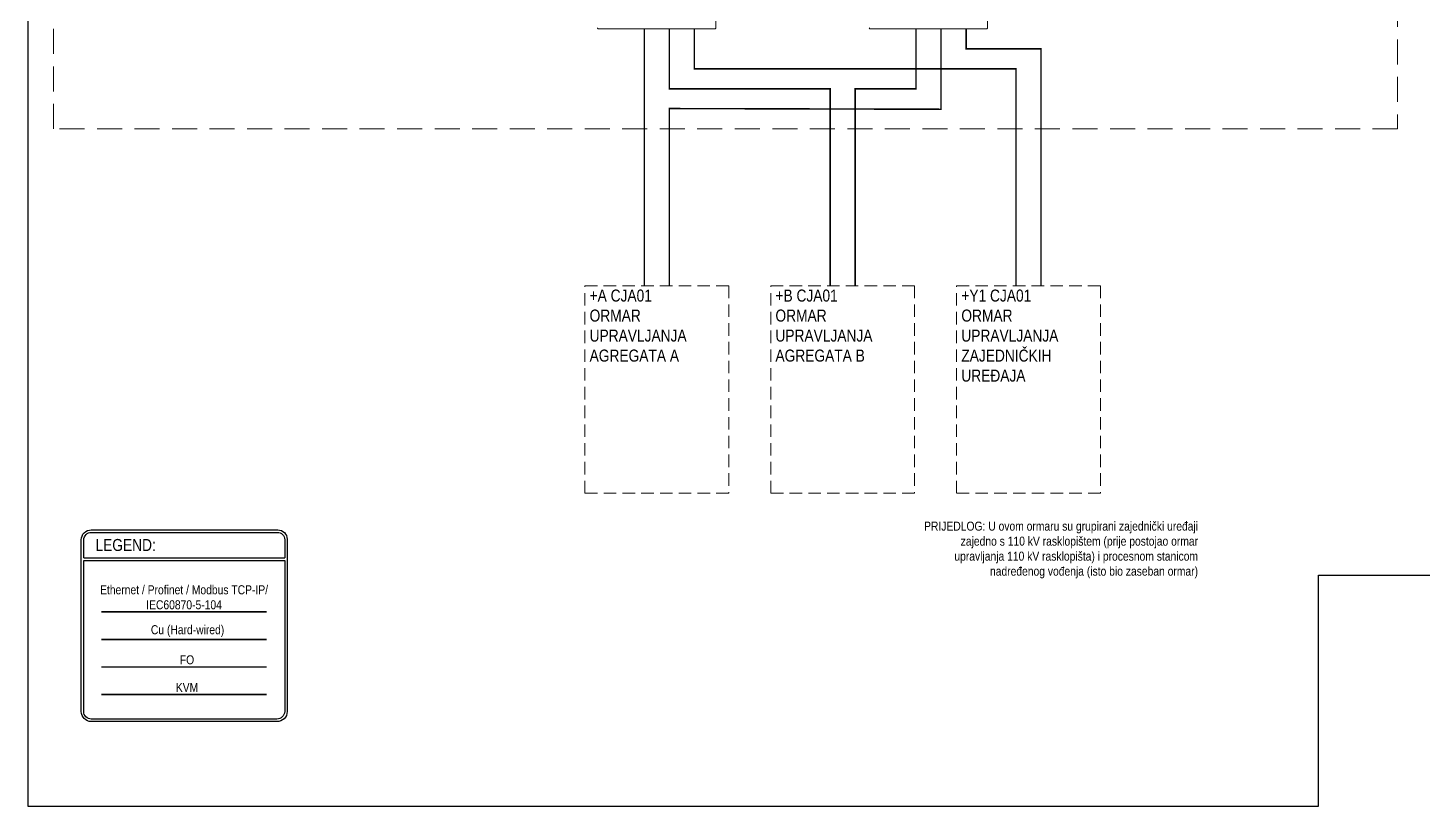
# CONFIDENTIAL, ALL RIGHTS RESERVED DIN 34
# Model space of a CAD drawing. Header units: inches. Extents: x 67248 to 85686, y -40174 to -31152.
# Drawn here: x 67660 to 70449, y -35013 to -33457 of the extents above; entities that cross this region are included whole.
import ezdxf

# ---------------------------------------------------------------- set-up
doc = ezdxf.new("R2010")
doc.units = ezdxf.units.IN
doc.header["$MEASUREMENT"] = 0
doc.linetypes.add('HIDDEN', pattern=[0.375, 0.25, -0.125])
doc.layers.add('! NO PLOT !', color=7, linetype='Continuous', true_color=0xff75dd, plot=False)
for name, color, linetype, lineweight, true_color in [('CP-TOPOLOGY - KVM netvork', 7, 'Continuous', 20, 0x4b66fb), ('SI-TOPOLOGY-Cu', 7, 'Continuous', 13, 0xef9206), ('SI-TOPOLOGY-Ethernet', 7, 'Continuous', 13, 0x3cf000), ('SI-TOPOLOGY-FO-mm', 7, 'Continuous', 13, 0xff4d4d)]:
    doc.layers.add(name, color=color, linetype=linetype, lineweight=lineweight, true_color=true_color)
doc.layers.add('SI-General', color=7, linetype='Continuous', lineweight=5)
doc.layers.add('SI-TOPOLOGY-0.00', color=121, linetype='Continuous', lineweight=0)
doc.styles.add('OPIS', font='ARIALN.TTF')

# ---------------------------------------------------------------- blocks, each defined once
blk = doc.blocks.new('SWITCHf')
for p, q in [((0, -134.7), (0, 97.6)), ((38, -136.7), (2, -136.7))]:
    blk.add_line(p, q)
for centre, start, end in [((2, 97.6), 89.9993, 180.0006), ((2, -134.7), 179.9994, 270.0007)]:
    blk.add_arc(centre, 2, start, end)
blk = doc.blocks.new('LEGEND')
for p, q in [((5, -56.1), (406.6, -56.1)), ((5, -61.1), (406.6, -61.1))]:
    blk.add_line(p, q)
at = {"ltscale": 100}
blk.add_lwpolyline([(20, 0.1), (392.7, 0.1, -0.405988), (411.5, -18.8), (411.5, -363.2, -0.423349), (390.9, -383.2), (20, -383.2, -0.411694), (0, -363.2), (0, -19.9, -0.414214)], format="xyb", close=True, dxfattribs=at)
for points in [[(5, -56.1), (5, -19.9, -0.414214), (20, -4.9), (391.6, -4.9, -0.41295), (406.6, -19.9), (406.6, -56.1)], [(406.6, -61.1), (406.6, -363.2, -0.390218), (390.9, -378.2), (20, -378.2, -0.429818), (5, -363.2), (5, -61.1)]]:
    blk.add_lwpolyline(points, format="xyb", dxfattribs=at)
at = {"insert": (28.3, -18.2), "char_height": 20, "width": 300, "attachment_point": 1, "style": 'OPIS'}
blk.add_mtext('{\\fArial Narrow|b0|i0|c238|p34;\\H1.2x;LEGEND:}', dxfattribs=at)

msp = doc.modelspace()

# ---------------------------------------------------------------- linework, layer by layer
at = {"layer": '! NO PLOT !'}
msp.add_lwpolyline([(67659.7, -35013), (70239.7, -35013), (70239.7, -34551), (72339.7, -34551), (72339.7, -31929), (67659.7, -31929), (67659.7, -35013)], dxfattribs=at)
at = {"layer": 'CP-TOPOLOGY - KVM netvork', "const_width": 3}
msp.add_lwpolyline([(67806.4, -34789.8), (68137.2, -34789.8)], dxfattribs=at)
at = {"layer": 'SI-General', "linetype": 'HIDDEN', "ltscale": 200}
msp.add_lwpolyline([(67711, -32205), (70397.8, -32205), (70397.8, -33659.1), (67711, -33659.1)], close=True, dxfattribs=at)
at = {"layer": 'SI-General', "color": 0, "linetype": 'HIDDEN', "ltscale": 100}
for points in [[(68773.1, -33972.6), (69060.8, -33972.6), (69060.8, -34387.4), (68773.1, -34387.4)], [(69144.7, -33972.6), (69432.3, -33972.6), (69432.3, -34387.4), (69144.7, -34387.4)], [(69516.2, -33972.6), (69803.9, -33972.6), (69803.9, -34387.4), (69516.2, -34387.4)]]:
    msp.add_lwpolyline(points, close=True, dxfattribs=at)
at = {"layer": 'SI-TOPOLOGY-Cu', "const_width": 3}
msp.add_lwpolyline([(67806.4, -34679.8), (68137.2, -34679.8)], dxfattribs=at)
at = {"layer": 'SI-TOPOLOGY-Ethernet', "const_width": 3}
msp.add_lwpolyline([(67806.4, -34624.8), (68137.2, -34624.8)], dxfattribs=at)
at = {"layer": 'SI-TOPOLOGY-FO-mm', "const_width": 3}
for points in [[(68892, -33972.6), (68892, -33459.1)], [(68942, -33972.6), (68942, -33618.4), (69485.1, -33619.8), (69485.1, -33459.1)], [(69263.5, -33972.6), (69263.5, -33579.1), (68942, -33579.1), (68942, -33459.1)], [(68992, -33459.1), (68992, -33539.1), (69635, -33539.1), (69635, -33972.6)], [(69313.5, -33972.6), (69313.5, -33579.1), (69435.1, -33579.1), (69435.1, -33459.1)], [(69685, -33972.6), (69685, -33499.1), (69535.1, -33499.1), (69535.1, -33459.1)], [(67806.4, -34734.8), (68137.2, -34734.8)]]:
    msp.add_lwpolyline(points, dxfattribs=at)

# ---------------------------------------------------------------- block references
at = {"color": 0}
msp.add_blockref('LEGEND', (67766.4, -34460.8), dxfattribs=at)
at = {"layer": 'SI-TOPOLOGY-0.00', "rotation": 89.99999999999197}
for p in [(68898, -33459.1), (69441.2, -33459.1)]:
    msp.add_blockref('SWITCHf', p, dxfattribs=at)

# ---------------------------------------------------------------- texts
at = {"layer": '! NO PLOT !', "color": 0, "insert": (69998.8, -34444.3), "char_height": 18, "width": 553.451, "attachment_point": 3, "style": 'OPIS'}
msp.add_mtext('{\\C256;PRIJEDLOG: U ovom ormaru su grupirani zajednički uređaji zajedno s 110 kV rasklopištem (prije postojao ormar upravljanja 110 kV rasklopišta) i procesnom stanicom nadređenog vođenja (isto bio zaseban ormar)}', dxfattribs=at)
at = {"layer": 'SI-General', "color": 0, "style": 'OPIS'}
for s, insert, char_height, width, attachment_point in [('{\\H1.2x;+A CJA01^JORMAR^JUPRAVLJANJA^JAGREGATA A^I}', (68782.5, -33980.3), 20, 311.164, 1), ('{\\H1.2x;+B CJA01^JORMAR^JUPRAVLJANJA^JAGREGATA B^I}', (69154, -33980.3), 20, 311.164, 1), ('{\\H1.2x;+Y1 CJA01^JORMAR^JUPRAVLJANJA^JZAJEDNIČKIH^JUREĐAJA}', (69525.6, -33980.3), 20, 311.164, 1), ('{\\C256;Ethernet / Profinet / Modbus TCP-IP/\\P}IEC60870-5-104', (67971.8, -34619.8), 18, 342.222, 8), ('Cu (Hard-wired)', (67978.8, -34674.8), 18, 366.797, 8), ('FO', (67977.7, -34729.8), 18, 370.047, 8), ('KVM', (67977.7, -34784.8), 18, 370.047, 8)]:
    msp.add_mtext(s, dxfattribs=dict(at, insert=insert, char_height=char_height, width=width, attachment_point=attachment_point))

doc.saveas('drawing.dxf')
